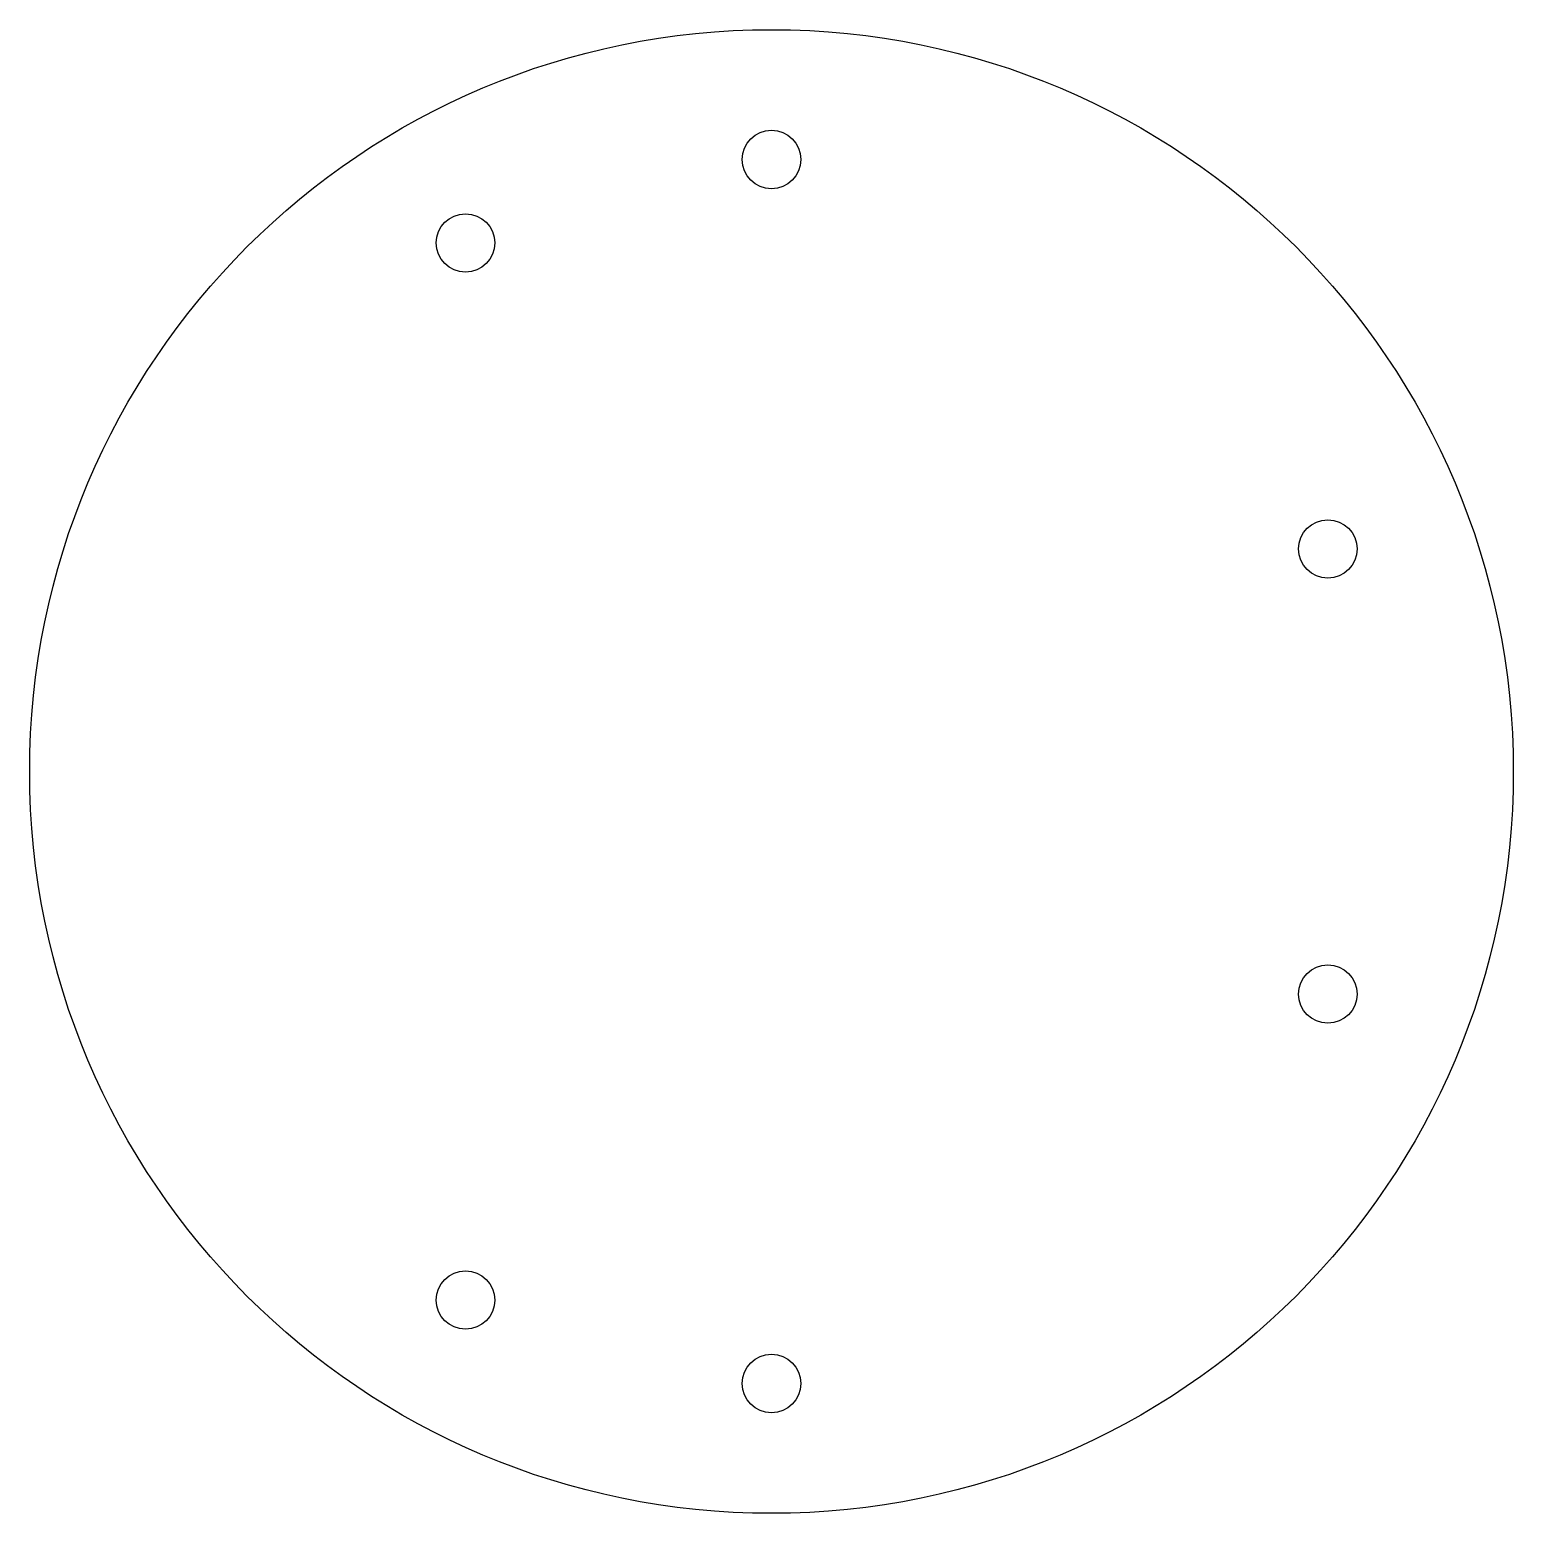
# Model space of a CAD drawing. Header units: millimetres. Extents: x 0 to 50.8, y 0 to 50.8.
import ezdxf

# ---------------------------------------------------------------- set-up
doc = ezdxf.new("R2010")
doc.units = ezdxf.units.MM

msp = doc.modelspace()

# ---------------------------------------------------------------- linework, layer by layer
for centre, radius in [((25.4, 25.4), 25.4), ((25.4, 46.355), 1), ((14.9225, 43.4975), 1), ((44.45, 33.02), 1), ((44.45, 17.78), 1), ((14.9225, 7.3025), 1), ((25.4, 4.445), 1)]:
    msp.add_circle(centre, radius)

doc.saveas('drawing.dxf')
